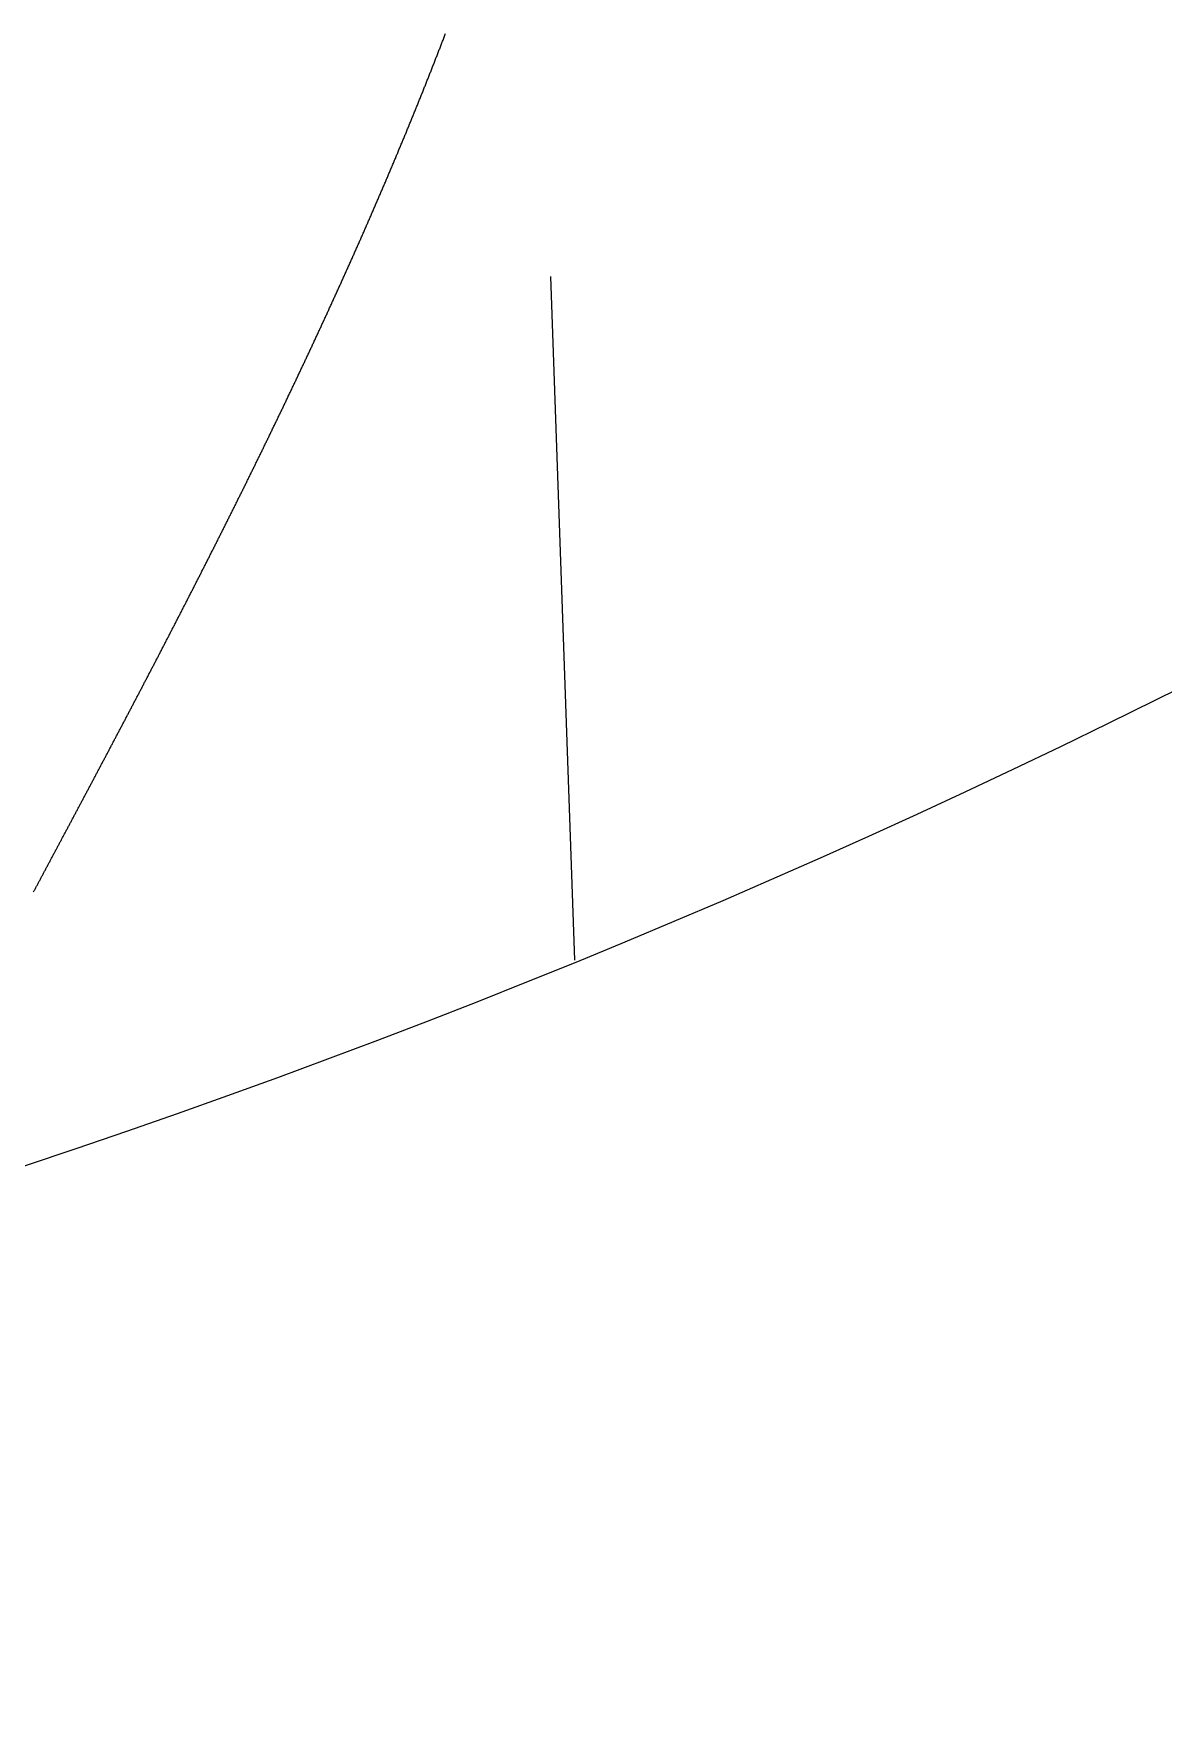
# Model space of a CAD drawing. Header units: millimetres. Extents: x 88 to 97873, y 32 to 55088.
# Drawn here: x 48737.887 to 48739.364, y 4950.681 to 4952.897 of the extents above; entities that cross this region are included whole.
import ezdxf

# ---------------------------------------------------------------- set-up
doc = ezdxf.new("R2010")
doc.units = ezdxf.units.MM
doc.header["$LTSCALE"] = 0.3

# ---------------------------------------------------------------- blocks, each defined once
blk = doc.blocks.new('FICHA_JACK5_FEMEA')
h = blk.add_hatch()
h.set_pattern_fill('ANSI35', color=256, scale=20, angle=43)
h.paths.add_polyline_path([(344.369, 0, 1), (-344.369, 0, 0.330565), (-99.716, -329.616), (-101.074, -328.278), (-102.307, -326.825), (-103.429, -325.305), (-104.47, -323.737), (-105.451, -322.136), (-106.384, -320.52), (-107.269, -318.925), (-108.104, -317.384), (-108.821, -316.043), (-110.225, -313.412), (-111.247, -311.489), (-112.233, -309.624), (-113.2, -307.781), (-114.15, -305.954), (-115.085, -304.134), (-116.009, -302.313), (-116.918, -300.494), (-117.817, -298.665), (-118.704, -296.829), (-119.576, -294.989), (-120.429, -293.148), (-121.262, -291.309), (-122.081, -289.455), (-122.881, -287.589), (-123.662, -285.713), (-124.419, -283.83), (-125.151, -281.94), (-125.852, -280.053), (-126.525, -278.158), (-127.169, -276.254), (-127.786, -274.336), (-128.37, -272.418), (-128.925, -270.494), (-129.452, -268.562), (-129.948, -266.636), (-130.415, -264.715), (-130.856, -262.797), (-131.278, -260.858), (-131.681, -258.895), (-132.063, -256.93), (-132.426, -254.961), (-132.77, -252.99), (-133.099, -251.015), (-133.412, -249.039), (-133.712, -247.062), (-133.998, -245.086), (-134.273, -243.113), (-134.536, -241.144), (-134.79, -239.182), (-135.033, -237.23), (-135.273, -235.25), (-135.515, -233.191), (-135.747, -231.132), (-135.971, -229.063), (-136.18, -227.021), (-136.376, -224.98), (-136.557, -222.947), (-136.721, -220.924), (-136.871, -218.883), (-137.003, -216.827), (-137.115, -214.759), (-137.204, -212.718), (-137.27, -210.706), (-137.312, -208.692), (-137.329, -206.678), (-137.318, -204.633), (-137.276, -202.56), (-137.2, -200.498), (-137.089, -198.449), (-136.94, -196.416), (-136.749, -194.369), (-136.511, -192.314), (-136.226, -190.286), (-135.887, -188.257), (-135.488, -186.234), (-135.033, -184.252), (-134.51, -182.284), (-133.913, -180.339), (-133.238, -178.421), (-132.466, -176.511), (-131.6, -174.647), (-130.634, -172.835), (-129.563, -171.09), (-128.395, -169.441), (-127.128, -167.876), (-125.769, -166.4), (-124.321, -165.009), (-122.809, -163.719), (-121.241, -162.523), (-119.598, -161.399), (-117.908, -160.361), (-116.178, -159.402), (-114.413, -158.517), (-112.618, -157.701), (-110.771, -156.938), (-108.902, -156.238), (-107.017, -155.594), (-105.119, -155.003), (-103.214, -154.461), (-101.273, -153.957), (-99.33, -153.496), (-97.389, -153.074), (-95.422, -152.683), (-93.461, -152.326), (-91.512, -152), (-89.542, -151.697), (-87.555, -151.417), (-85.584, -151.162), (-83.634, -150.929), (-81.672, -150.712), (-79.699, -150.511), (-77.717, -150.323), (-75.728, -150.148), (-73.767, -149.986), (-71.789, -149.833), (-69.776, -149.686), (-67.767, -149.547), (-65.755, -149.417), (-63.739, -149.294), (-61.72, -149.179), (-59.699, -149.071), (-57.675, -148.971), (-55.648, -148.877), (-53.618, -148.789), (-51.586, -148.708), (-49.551, -148.633), (-47.514, -148.564), (-45.475, -148.5), (-43.47, -148.443), (-41.5, -148.392), (-39.527, -148.345), (-37.554, -148.303), (-35.578, -148.265), (-33.601, -148.231), (-31.623, -148.2), (-29.643, -148.173), (-27.662, -148.149), (-25.68, -148.129), (-23.697, -148.111), (-21.713, -148.096), (-19.728, -148.083), (-17.743, -148.073), (-16.695, -148.068), (-16.621, -148.068), (-16.547, -148.068), (-16.474, -148.067), (-16.4, -148.067), (-16.326, -148.067), (-16.253, -148.066), (-16.179, -148.066), (-16.106, -148.066), (-16.032, -148.066), (-15.958, -148.065), (-15.885, -148.065), (-15.811, -148.065), (-15.737, -148.064), (-15.664, -148.064), (-15.59, -148.064), (-15.516, -148.064), (-15.443, -148.063), (-15.369, -148.063), (-15.296, -148.063), (-15.222, -148.062), (-15.148, -148.062), (-15.075, -148.062), (-15.001, -148.062), (-14.927, -148.061), (-14.854, -148.061), (-14.78, -148.061), (-14.706, -148.061), (-14.633, -148.06), (-14.559, -148.06), (-14.485, -148.06), (-14.412, -148.06), (-14.338, -148.059), (-14.264, -148.059), (-14.191, -148.059), (-14.117, -148.059), (-14.043, -148.059), (-13.97, -148.058), (-13.896, -148.058), (-13.822, -148.058), (-13.749, -148.058), (-13.675, -148.057), (-13.601, -148.057), (-13.528, -148.057), (-13.454, -148.057), (-13.38, -148.057), (-13.307, -148.056), (-13.233, -148.056), (-13.159, -148.056), (-13.086, -148.056), (-13.012, -148.056), (-12.938, -148.055), (-12.865, -148.055), (-12.791, -148.055), (-12.717, -148.055), (-12.644, -148.055), (-12.57, -148.054), (-12.496, -148.054), (-12.423, -148.054), (-12.349, -148.054), (-12.275, -148.054), (-12.202, -148.054), (-12.128, -148.053), (-12.054, -148.053), (-11.981, -148.053), (-11.907, -148.053), (-11.833, -148.053), (-11.76, -148.053), (-11.686, -148.052), (-11.612, -148.052), (-11.539, -148.052), (-11.465, -148.052), (-11.391, -148.052), (-11.317, -148.052), (-11.244, -148.051), (-11.17, -148.051), (-11.096, -148.051), (-11.023, -148.051), (-10.949, -148.051), (-10.875, -148.051), (-10.802, -148.051), (-10.728, -148.05), (-10.654, -148.05), (-10.581, -148.05), (-10.507, -148.05), (-10.433, -148.05), (-10.359, -148.05), (-10.286, -148.05), (-10.212, -148.05), (-10.138, -148.049), (-10.065, -148.049), (-9.991, -148.049), (-9.917, -148.049), (-9.844, -148.049), (-9.77, -148.049), (-9.696, -148.049), (-9.622, -148.049), (-9.549, -148.049), (-9.475, -148.048), (-9.401, -148.048), (-9.328, -148.048), (-9.254, -148.048), (-9.18, -148.048), (-9.106, -148.048), (-9.033, -148.048), (-8.959, -148.048), (-8.885, -148.048), (-8.812, -148.047), (-8.738, -148.047), (-8.664, -148.047), (-8.591, -148.047), (-8.517, -148.047), (-8.443, -148.047), (-8.369, -148.047), (-8.296, -148.047), (-8.222, -148.047), (-8.148, -148.047), (-8.075, -148.047), (-8.001, -148.046), (-7.927, -148.046), (-7.853, -148.046), (-7.78, -148.046), (-7.706, -148.046), (-7.632, -148.046), (-7.558, -148.046), (-7.485, -148.046), (-7.411, -148.046), (-7.337, -148.046), (-7.264, -148.046), (-7.19, -148.046), (-7.116, -148.046), (-7.042, -148.046), (-6.969, -148.045), (-6.895, -148.045), (-6.821, -148.045), (-6.748, -148.045), (-6.674, -148.045), (-6.6, -148.045), (-6.526, -148.045), (-6.453, -148.045), (-6.379, -148.045), (-6.305, -148.045), (-6.231, -148.045), (-6.158, -148.045), (-6.084, -148.045), (-6.01, -148.045), (-5.937, -148.045), (-5.863, -148.045), (-5.789, -148.045), (-5.715, -148.045), (-5.642, -148.045), (-5.568, -148.044), (-5.494, -148.044), (-5.42, -148.044), (-5.347, -148.044), (-5.273, -148.044), (-5.199, -148.044), (-5.125, -148.044), (-5.052, -148.044), (-4.978, -148.044), (-4.904, -148.044), (-4.83, -148.044), (-4.757, -148.044), (-4.683, -148.044), (-4.609, -148.044), (-4.536, -148.044), (-4.462, -148.044), (-4.388, -148.044), (-4.314, -148.044), (-4.241, -148.044), (-4.167, -148.044), (-4.093, -148.044), (-4.019, -148.044), (-3.946, -148.044), (-3.872, -148.044), (-3.798, -148.044), (-3.724, -148.044), (-3.651, -148.044), (-3.577, -148.044), (-3.503, -148.044), (-3.429, -148.044), (-3.356, -148.044), (-3.282, -148.044), (-3.208, -148.044), (-3.134, -148.044), (-3.061, -148.044), (-2.987, -148.043), (-2.913, -148.043), (-2.84, -148.043), (-2.766, -148.043), (-2.692, -148.043), (-2.618, -148.043), (-2.545, -148.043), (-2.471, -148.043), (-2.397, -148.043), (-2.323, -148.043), (-2.25, -148.043), (-2.176, -148.043), (-2.102, -148.043), (-2.028, -148.043), (-1.955, -148.043), (-1.881, -148.043), (-1.807, -148.043), (-1.733, -148.043), (-1.66, -148.043), (-1.586, -148.043), (-1.512, -148.043), (-1.438, -148.043), (-1.365, -148.043), (-1.291, -148.043), (-1.217, -148.043), (-1.143, -148.043), (-1.07, -148.043), (-0.996, -148.043), (-0.922, -148.043), (-0.848, -148.043), (-0.775, -148.043), (-0.701, -148.043), (-0.627, -148.043), (-0.553, -148.043), (-0.48, -148.043), (-0.406, -148.043), (-0.332, -148.043), (-0.258, -148.043), (-0.185, -148.043), (-0.111, -148.043), (-0.037, -148.043), (0.037, -148.043), (0.11, -148.043), (0.184, -148.043), (0.258, -148.043), (0.332, -148.043), (0.405, -148.043), (0.479, -148.043), (0.553, -148.043), (0.627, -148.043), (0.7, -148.043), (0.774, -148.043), (0.848, -148.043), (0.922, -148.043), (0.995, -148.043), (1.069, -148.043), (1.143, -148.043), (1.217, -148.043), (1.29, -148.043), (1.364, -148.043), (1.438, -148.043), (1.512, -148.043), (1.585, -148.043), (1.659, -148.043), (1.733, -148.043), (1.807, -148.043), (1.88, -148.043), (1.954, -148.043), (2.028, -148.043), (2.102, -148.043), (2.175, -148.043), (2.249, -148.043), (2.323, -148.043), (2.397, -148.043), (2.47, -148.043), (2.544, -148.043), (2.618, -148.043), (2.692, -148.043), (2.765, -148.043), (2.839, -148.043), (2.913, -148.043), (2.987, -148.043), (3.06, -148.043), (3.134, -148.043), (3.208, -148.043), (3.282, -148.043), (3.355, -148.043), (3.429, -148.043), (3.503, -148.043), (3.577, -148.043), (3.65, -148.043), (3.724, -148.043), (3.798, -148.043), (3.872, -148.043), (3.945, -148.043), (4.019, -148.043), (4.093, -148.043), (4.167, -148.043), (4.24, -148.043), (4.314, -148.043), (4.388, -148.043), (4.462, -148.043), (4.535, -148.043), (4.609, -148.043), (4.683, -148.043), (4.757, -148.043), (4.83, -148.043), (4.904, -148.043), (4.978, -148.043), (5.052, -148.044), (5.125, -148.044), (5.199, -148.044), (5.273, -148.044), (5.346, -148.044), (5.42, -148.044), (5.494, -148.044), (5.568, -148.044), (5.641, -148.044), (5.715, -148.044), (5.789, -148.044), (5.863, -148.044), (5.936, -148.044), (6.01, -148.044), (6.084, -148.044), (6.158, -148.044), (6.231, -148.044), (6.305, -148.044), (6.379, -148.044), (6.453, -148.044), (6.526, -148.044), (6.6, -148.044), (6.674, -148.044), (6.748, -148.044), (6.821, -148.044), (6.895, -148.044), (6.969, -148.044), (7.042, -148.044), (7.116, -148.044), (7.19, -148.044), (7.264, -148.044), (7.337, -148.044), (7.411, -148.044), (7.485, -148.044), (7.559, -148.044), (7.632, -148.045), (7.706, -148.045), (7.78, -148.045), (7.854, -148.045), (7.927, -148.045), (8.001, -148.045), (8.075, -148.045), (8.148, -148.045), (8.222, -148.045), (8.296, -148.045), (8.37, -148.045), (8.443, -148.045), (8.517, -148.045), (8.591, -148.045), (8.665, -148.045), (8.738, -148.045), (8.812, -148.045), (8.886, -148.045), (8.959, -148.045), (9.033, -148.046), (9.107, -148.046), (9.181, -148.046), (9.254, -148.046), (9.328, -148.046), (9.402, -148.046), (9.476, -148.046), (9.549, -148.046), (9.623, -148.046), (9.697, -148.046), (9.77, -148.046), (9.844, -148.046), (9.918, -148.046), (9.992, -148.046), (10.065, -148.047), (10.139, -148.047), (10.213, -148.047), (10.286, -148.047), (10.36, -148.047), (10.434, -148.047), (10.508, -148.047), (10.581, -148.047), (10.655, -148.047), (10.729, -148.047), (10.802, -148.047), (10.876, -148.048), (10.95, -148.048), (11.024, -148.048), (11.097, -148.048), (11.171, -148.048), (11.245, -148.048), (11.318, -148.048), (11.392, -148.048), (11.466, -148.048), (11.54, -148.049), (11.613, -148.049), (11.687, -148.049), (11.761, -148.049), (11.834, -148.049), (11.908, -148.049), (11.982, -148.049), (12.055, -148.049), (12.129, -148.049), (12.203, -148.05), (12.277, -148.05), (12.35, -148.05), (12.424, -148.05), (12.498, -148.05), (12.571, -148.05), (12.645, -148.05), (12.719, -148.05), (12.792, -148.051), (12.866, -148.051), (12.94, -148.051), (13.013, -148.051), (13.087, -148.051), (13.161, -148.051), (13.235, -148.051), (13.308, -148.052), (13.382, -148.052), (13.456, -148.052), (13.529, -148.052), (13.603, -148.052), (13.677, -148.052), (13.75, -148.053), (13.824, -148.053), (13.898, -148.053), (13.971, -148.053), (14.045, -148.053), (14.119, -148.053), (14.192, -148.054), (14.266, -148.054), (14.34, -148.054), (14.414, -148.054), (14.487, -148.054), (14.561, -148.054), (14.635, -148.055), (14.708, -148.055), (14.782, -148.055), (14.856, -148.055), (14.929, -148.055), (15.003, -148.056), (15.077, -148.056), (15.15, -148.056), (15.224, -148.056), (15.298, -148.056), (15.371, -148.057), (15.445, -148.057), (15.519, -148.057), (15.592, -148.057), (15.666, -148.057), (15.74, -148.058), (15.813, -148.058), (15.887, -148.058), (15.961, -148.058), (16.034, -148.059), (16.108, -148.059), (16.182, -148.059), (16.255, -148.059), (16.329, -148.059), (16.403, -148.06), (16.476, -148.06), (16.55, -148.06), (16.623, -148.06), (16.697, -148.061), (16.771, -148.061), (16.844, -148.061), (16.918, -148.061), (16.992, -148.062), (17.065, -148.062), (17.139, -148.062), (17.213, -148.062), (17.286, -148.063), (17.36, -148.063), (17.434, -148.063), (17.507, -148.064), (17.581, -148.064), (17.654, -148.064), (17.728, -148.064), (17.802, -148.065), (18.889, -148.069), (20.948, -148.079), (23.007, -148.091), (25.064, -148.106), (27.121, -148.124), (29.177, -148.144), (31.231, -148.168), (33.285, -148.195), (35.336, -148.227), (37.387, -148.262), (39.435, -148.301), (41.482, -148.345), (43.527, -148.393), (45.571, -148.446), (47.612, -148.505), (49.651, -148.569), (51.688, -148.638), (53.722, -148.714), (55.754, -148.795), (57.783, -148.883), (59.81, -148.978), (61.834, -149.079), (63.856, -149.187), (65.874, -149.303), (67.889, -149.426), (69.901, -149.557), (71.91, -149.696), (73.963, -149.847), (76.047, -150.009), (78.112, -150.181), (80.17, -150.366), (82.221, -150.563), (84.261, -150.776), (86.289, -151.006), (88.303, -151.254), (90.337, -151.526), (92.385, -151.825), (94.413, -152.148), (96.419, -152.498), (98.433, -152.881), (100.452, -153.302), (102.439, -153.756), (104.427, -154.253), (106.408, -154.797), (108.381, -155.392), (110.339, -156.041), (112.249, -156.739), (114.139, -157.499), (116.001, -158.327), (117.832, -159.225), (119.624, -160.201), (121.373, -161.26), (123.071, -162.407), (124.691, -163.631), (126.229, -164.934), (127.682, -166.32), (129.046, -167.792), (130.318, -169.351), (131.475, -170.974), (132.524, -172.662), (133.473, -174.413), (134.326, -176.214), (135.089, -178.057), (135.769, -179.933), (136.37, -181.838), (136.9, -183.763), (137.363, -185.704), (137.765, -187.653), (138.109, -189.607), (138.401, -191.559), (138.649, -193.538), (138.855, -195.541), (139.017, -197.533), (139.141, -199.506), (139.231, -201.494), (139.289, -203.492), (139.317, -205.499), (139.316, -207.511), (139.289, -209.526), (139.237, -211.539), (139.161, -213.55), (139.065, -215.554), (138.949, -217.549), (138.816, -219.532), (138.667, -221.5), (138.501, -223.483), (138.32, -225.478), (138.128, -227.447), (137.924, -229.418), (137.71, -231.388), (137.49, -233.318), (137.256, -235.312), (137.01, -237.349), (136.755, -239.384), (136.494, -241.397), (136.222, -243.414), (135.94, -245.433), (135.644, -247.452), (135.336, -249.469), (135.013, -251.483), (134.675, -253.494), (134.319, -255.499), (133.945, -257.5), (133.551, -259.496), (133.134, -261.488), (132.694, -263.477), (132.232, -265.443), (131.748, -267.391), (131.234, -269.343), (130.692, -271.283), (130.122, -273.215), (129.521, -275.144), (128.893, -277.055), (128.237, -278.955), (127.56, -280.825), (126.859, -282.678), (126.132, -284.528), (125.382, -286.371), (124.61, -288.207), (123.819, -290.031), (123.013, -291.844), (122.193, -293.642), (121.362, -295.425), (120.514, -297.206), (119.652, -298.984), (118.778, -300.756), (117.895, -302.52), (117.006, -304.271), (116.113, -306.006), (115.222, -307.721), (114.328, -309.427), (113.444, -311.101), (112.596, -312.697), (112.122, -313.587), (112.106, -313.617), (112.09, -313.647), (112.074, -313.676), (111.13, -315.449), (109.98, -317.599), (108.914, -319.556), (107.844, -321.451), (106.742, -323.294), (105.58, -325.079), (104.332, -326.787), (102.98, -328.375), (102.617, -328.724, 0.328122)])
blk.add_lwpolyline([(-108.764, -316.151), (-108.778, -316.123), (-108.793, -316.095), (-108.808, -316.067), (-108.823, -316.039), (-108.838, -316.011), (-108.853, -315.982), (-108.868, -315.954), (-108.884, -315.926), (-108.899, -315.898), (-108.914, -315.87), (-108.929, -315.842), (-108.944, -315.813), (-108.959, -315.785), (-108.974, -315.757), (-108.989, -315.729), (-109.004, -315.7), (-109.019, -315.672), (-109.034, -315.644), (-109.049, -315.615), (-109.065, -315.587), (-109.08, -315.559), (-109.095, -315.53), (-109.11, -315.502), (-109.125, -315.473), (-109.14, -315.445), (-109.156, -315.416), (-109.171, -315.388), (-109.186, -315.359), (-109.201, -315.331), (-109.216, -315.302), (-109.232, -315.274), (-109.247, -315.245), (-109.262, -315.217), (-109.277, -315.188), (-109.293, -315.159), (-109.308, -315.131), (-109.323, -315.102), (-109.339, -315.073), (-109.354, -315.045), (-109.369, -315.016), (-109.384, -314.987), (-109.4, -314.958), (-109.415, -314.93), (-109.431, -314.901), (-109.446, -314.872), (-109.461, -314.843), (-109.477, -314.814), (-109.492, -314.786), (-109.507, -314.757), (-109.523, -314.728), (-109.538, -314.699), (-109.554, -314.67), (-109.569, -314.641), (-109.585, -314.612), (-109.6, -314.583), (-109.615, -314.554), (-109.631, -314.525), (-109.646, -314.496), (-109.662, -314.467), (-109.677, -314.438), (-109.693, -314.409), (-109.708, -314.38), (-109.724, -314.351), (-109.74, -314.321), (-109.755, -314.292), (-109.771, -314.263), (-109.786, -314.234), (-109.802, -314.205), (-109.817, -314.175), (-109.833, -314.146), (-109.849, -314.117), (-109.864, -314.088), (-109.88, -314.058), (-109.895, -314.029), (-109.911, -314), (-109.927, -313.97), (-109.942, -313.941), (-109.958, -313.912), (-109.974, -313.882), (-109.989, -313.853), (-110.005, -313.823), (-110.021, -313.794), (-110.036, -313.765), (-110.052, -313.735), (-110.068, -313.706), (-110.084, -313.676), (-110.099, -313.647), (-110.115, -313.617), (-110.131, -313.587), (-110.147, -313.558), (-110.162, -313.528), (-110.178, -313.499), (-110.194, -313.469), (-110.21, -313.439), (-110.225, -313.41), (-110.241, -313.38), (-110.257, -313.35), (-110.273, -313.321), (-110.289, -313.291), (-110.305, -313.261), (-110.32, -313.231), (-110.336, -313.202), (-110.352, -313.172), (-110.368, -313.142), (-110.384, -313.112), (-110.4, -313.082), (-110.416, -313.052), (-110.432, -313.023), (-110.447, -312.993), (-110.463, -312.963), (-110.479, -312.933), (-110.495, -312.903), (-110.511, -312.873), (-110.527, -312.843), (-110.543, -312.813), (-110.559, -312.783), (-110.575, -312.753), (-110.591, -312.723), (-110.607, -312.693), (-110.623, -312.663), (-110.639, -312.633), (-110.655, -312.603), (-110.671, -312.572), (-110.687, -312.542), (-110.703, -312.512), (-110.719, -312.482), (-110.735, -312.452), (-110.751, -312.422), (-110.767, -312.391), (-110.783, -312.361), (-110.799, -312.331), (-110.816, -312.301), (-110.832, -312.27), (-110.848, -312.24), (-110.864, -312.21), (-110.88, -312.179), (-110.896, -312.149), (-110.912, -312.119), (-110.928, -312.088), (-110.945, -312.058), (-110.961, -312.027), (-110.977, -311.997), (-110.993, -311.967), (-111.009, -311.936), (-111.025, -311.906), (-111.042, -311.875), (-111.058, -311.845), (-111.074, -311.814), (-111.09, -311.784), (-111.106, -311.753), (-111.123, -311.722), (-111.139, -311.692), (-111.155, -311.661), (-111.171, -311.631), (-111.188, -311.6), (-111.204, -311.569), (-111.22, -311.539), (-111.236, -311.508), (-111.253, -311.477), (-111.269, -311.447), (-111.285, -311.416), (-111.301, -311.385), (-111.318, -311.354), (-111.334, -311.324), (-111.35, -311.293), (-111.367, -311.262), (-111.383, -311.231), (-111.399, -311.2), (-111.416, -311.169), (-111.432, -311.139), (-111.448, -311.108), (-111.465, -311.077), (-111.481, -311.046), (-111.498, -311.015), (-111.514, -310.984), (-111.53, -310.953), (-111.547, -310.922), (-111.563, -310.891), (-111.58, -310.86), (-111.596, -310.829), (-111.612, -310.798), (-111.629, -310.767), (-111.645, -310.736), (-111.662, -310.705), (-111.678, -310.674), (-111.695, -310.643), (-111.711, -310.612), (-111.728, -310.58), (-111.744, -310.549), (-111.76, -310.518), (-111.777, -310.487), (-111.793, -310.456), (-111.81, -310.424), (-111.826, -310.393), (-111.843, -310.362), (-111.859, -310.331), (-111.876, -310.299), (-111.893, -310.268), (-111.909, -310.237), (-111.926, -310.206), (-111.942, -310.174), (-111.959, -310.143), (-111.975, -310.111), (-111.992, -310.08), (-112.008, -310.049), (-112.025, -310.017), (-112.042, -309.986), (-112.058, -309.954), (-112.075, -309.923), (-112.091, -309.891), (-112.108, -309.86), (-112.124, -309.829), (-112.141, -309.797), (-112.158, -309.765), (-112.174, -309.734), (-112.191, -309.702), (-112.208, -309.671), (-112.224, -309.639), (-112.241, -309.608), (-112.258, -309.576), (-112.274, -309.544), (-112.291, -309.513), (-112.308, -309.481), (-112.324, -309.449), (-112.341, -309.418), (-112.358, -309.386), (-112.374, -309.354), (-112.391, -309.323), (-112.408, -309.291), (-112.424, -309.259), (-112.441, -309.227), (-112.458, -309.195), (-112.474, -309.164), (-112.491, -309.132), (-112.508, -309.1), (-112.525, -309.068), (-112.541, -309.036), (-112.558, -309.004), (-112.575, -308.973), (-112.592, -308.941), (-112.608, -308.909), (-112.625, -308.877), (-112.642, -308.845), (-112.659, -308.813), (-112.676, -308.781), (-112.692, -308.749), (-112.709, -308.717), (-112.726, -308.685), (-112.743, -308.653), (-112.76, -308.621), (-112.776, -308.589), (-112.793, -308.557), (-112.81, -308.525), (-112.827, -308.493), (-112.844, -308.46), (-112.86, -308.428), (-112.877, -308.396), (-112.894, -308.364), (-112.911, -308.332), (-112.928, -308.3), (-112.945, -308.267), (-112.962, -308.235), (-112.978, -308.203), (-112.995, -308.171), (-113.012, -308.138), (-113.029, -308.106), (-113.046, -308.074), (-113.063, -308.042), (-113.08, -308.009), (-113.097, -307.977), (-113.114, -307.945), (-113.13, -307.912), (-113.147, -307.88), (-113.164, -307.848), (-113.181, -307.815), (-113.198, -307.783), (-113.215, -307.75), (-113.232, -307.718), (-113.249, -307.685), (-113.266, -307.653), (-113.283, -307.621), (-113.3, -307.588), (-113.317, -307.556), (-113.334, -307.523), (-113.351, -307.491), (-113.368, -307.458), (-113.385, -307.425), (-113.401, -307.393), (-113.418, -307.36), (-113.435, -307.328), (-113.452, -307.295), (-113.469, -307.262), (-113.486, -307.23), (-113.503, -307.197), (-113.52, -307.165), (-113.537, -307.132), (-113.554, -307.099), (-113.571, -307.066), (-113.588, -307.034), (-113.605, -307.001), (-113.622, -306.968), (-113.64, -306.936), (-113.657, -306.903), (-113.674, -306.87), (-113.691, -306.837), (-113.708, -306.804), (-113.725, -306.772), (-113.742, -306.739), (-113.759, -306.706), (-113.776, -306.673), (-113.793, -306.64), (-113.81, -306.607), (-113.827, -306.574), (-113.844, -306.541), (-113.861, -306.509), (-113.878, -306.476), (-113.895, -306.443), (-113.912, -306.41), (-113.93, -306.377), (-113.947, -306.344), (-113.964, -306.311), (-113.981, -306.278), (-113.998, -306.245), (-114.015, -306.212), (-114.032, -306.179), (-114.049, -306.146), (-114.066, -306.112), (-114.083, -306.079), (-114.101, -306.046), (-114.118, -306.013), (-114.135, -305.98), (-114.152, -305.947), (-114.169, -305.914), (-114.186, -305.881), (-114.203, -305.847), (-114.22, -305.814), (-114.238, -305.781), (-114.255, -305.748), (-114.272, -305.715), (-114.289, -305.681), (-114.306, -305.648), (-114.323, -305.615), (-114.341, -305.581), (-114.358, -305.548), (-114.375, -305.515), (-114.392, -305.482), (-114.409, -305.448), (-114.426, -305.415), (-114.444, -305.382), (-114.461, -305.348), (-114.478, -305.315), (-114.495, -305.281), (-114.512, -305.248), (-114.529, -305.215), (-114.547, -305.181), (-114.564, -305.148), (-114.581, -305.114), (-114.598, -305.081), (-114.615, -305.047), (-114.633, -305.014), (-114.65, -304.98), (-114.667, -304.947), (-114.684, -304.913), (-114.701, -304.88), (-114.719, -304.846), (-114.736, -304.813), (-114.753, -304.779), (-114.77, -304.745), (-114.788, -304.712), (-114.805, -304.678), (-114.822, -304.645), (-114.839, -304.611), (-114.856, -304.577), (-114.874, -304.544), (-114.891, -304.51), (-114.908, -304.476), (-114.925, -304.443), (-114.943, -304.409), (-114.96, -304.375), (-114.977, -304.342), (-114.994, -304.308), (-115.012, -304.274), (-115.029, -304.24), (-115.046, -304.206), (-115.063, -304.173), (-115.081, -304.139), (-115.098, -304.105), (-115.115, -304.071), (-115.132, -304.037), (-115.15, -304.004), (-115.167, -303.97), (-115.184, -303.936), (-115.202, -303.902), (-115.219, -303.868), (-115.236, -303.834), (-115.253, -303.8), (-115.271, -303.766), (-115.288, -303.732), (-115.305, -303.698), (-115.323, -303.664), (-115.34, -303.63), (-115.357, -303.596), (-115.374, -303.562), (-115.392, -303.528), (-115.409, -303.494), (-115.426, -303.46), (-115.444, -303.426), (-115.461, -303.392), (-115.478, -303.358), (-115.495, -303.324), (-115.513, -303.29), (-115.53, -303.256), (-115.547, -303.222), (-115.565, -303.188), (-115.582, -303.154), (-115.599, -303.119), (-115.617, -303.085), (-115.634, -303.051), (-115.651, -303.017), (-115.668, -302.983), (-115.686, -302.949), (-115.703, -302.914), (-115.72, -302.88), (-115.738, -302.846), (-115.755, -302.812), (-115.772, -302.777), (-115.79, -302.743), (-115.807, -302.709), (-115.824, -302.675), (-115.842, -302.64), (-115.859, -302.606), (-115.876, -302.572), (-115.894, -302.537), (-115.911, -302.503), (-115.928, -302.469), (-115.946, -302.434), (-115.963, -302.4), (-115.98, -302.365), (-115.998, -302.331), (-116.015, -302.297), (-116.032, -302.262), (-116.05, -302.228), (-116.067, -302.193), (-116.084, -302.159), (-116.102, -302.124), (-116.119, -302.09), (-116.136, -302.055), (-116.154, -302.021), (-116.171, -301.986), (-116.188, -301.952), (-116.206, -301.917), (-116.223, -301.883), (-116.24, -301.848), (-116.258, -301.814), (-116.275, -301.779), (-116.292, -301.745), (-116.31, -301.71), (-116.327, -301.675), (-116.344, -301.641), (-116.362, -301.606), (-116.379, -301.572), (-116.396, -301.537), (-116.414, -301.502), (-116.431, -301.468), (-116.448, -301.433), (-116.466, -301.398), (-116.483, -301.363), (-116.5, -301.329), (-116.518, -301.294), (-116.535, -301.259), (-116.552, -301.225), (-116.57, -301.19), (-116.587, -301.155), (-116.604, -301.12), (-116.622, -301.086), (-116.639, -301.051), (-116.656, -301.016), (-116.674, -300.981), (-116.691, -300.946), (-116.708, -300.911), (-116.726, -300.877), (-116.743, -300.842), (-116.76, -300.807), (-116.778, -300.772), (-116.795, -300.737), (-116.812, -300.702), (-116.83, -300.667), (-116.847, -300.632), (-116.864, -300.598), (-116.882, -300.563), (-116.899, -300.528), (-116.916, -300.493), (-116.934, -300.458), (-116.951, -300.423), (-116.968, -300.388), (-116.986, -300.353), (-117.003, -300.318), (-117.02, -300.283), (-117.038, -300.248), (-117.055, -300.213), (-117.072, -300.178), (-117.09, -300.143), (-117.107, -300.108), (-117.124, -300.072), (-117.142, -300.037), (-117.159, -300.002), (-117.176, -299.967), (-117.194, -299.932), (-117.211, -299.897), (-117.228, -299.862), (-117.246, -299.827), (-117.263, -299.792), (-117.28, -299.756), (-117.298, -299.721), (-117.315, -299.686), (-117.332, -299.651), (-117.35, -299.616), (-117.367, -299.58), (-117.384, -299.545), (-117.402, -299.51), (-117.419, -299.475), (-117.436, -299.44), (-117.454, -299.404), (-117.471, -299.369), (-117.488, -299.334), (-117.505, -299.298), (-117.523, -299.263), (-117.54, -299.228), (-117.557, -299.193), (-117.575, -299.157), (-117.592, -299.122), (-117.609, -299.087), (-117.627, -299.051), (-117.644, -299.016), (-117.661, -298.981), (-117.679, -298.945), (-117.696, -298.91), (-117.713, -298.874), (-117.73, -298.839), (-117.748, -298.804), (-117.765, -298.768), (-117.782, -298.733), (-117.8, -298.697), (-117.817, -298.662), (-117.834, -298.626), (-117.851, -298.591), (-117.869, -298.555), (-117.886, -298.52), (-117.903, -298.484), (-117.921, -298.449), (-117.938, -298.413), (-117.955, -298.378), (-117.972, -298.342), (-117.99, -298.307), (-118.007, -298.271), (-118.024, -298.236), (-118.041, -298.2), (-118.059, -298.165), (-118.076, -298.129), (-118.093, -298.093), (-118.11, -298.058), (-118.128, -298.022), (-118.145, -297.987), (-118.162, -297.951), (-118.179, -297.915), (-118.197, -297.88), (-118.214, -297.844), (-118.231, -297.808), (-118.248, -297.773), (-118.266, -297.737), (-118.283, -297.701), (-118.3, -297.666), (-118.317, -297.63), (-118.335, -297.594), (-118.352, -297.558), (-118.369, -297.523), (-118.386, -297.487), (-118.403, -297.451), (-118.421, -297.416), (-118.438, -297.38), (-118.455, -297.344), (-118.472, -297.308), (-118.49, -297.272), (-118.507, -297.237), (-118.524, -297.201), (-118.541, -297.165), (-118.558, -297.129), (-118.576, -297.093), (-118.593, -297.057), (-118.61, -297.022), (-118.627, -296.986), (-118.644, -296.95), (-118.661, -296.914), (-118.679, -296.878), (-118.696, -296.842), (-118.713, -296.806), (-118.73, -296.77), (-118.747, -296.735), (-118.764, -296.699), (-118.782, -296.663), (-118.799, -296.627), (-118.816, -296.591), (-118.833, -296.555), (-118.85, -296.519), (-118.867, -296.483), (-118.885, -296.447), (-118.902, -296.411), (-118.919, -296.375), (-118.936, -296.339), (-118.953, -296.303), (-118.97, -296.267), (-118.987, -296.231), (-119.005, -296.195), (-119.022, -296.159), (-119.039, -296.123), (-119.056, -296.087), (-119.073, -296.051), (-119.09, -296.015), (-119.107, -295.978), (-119.124, -295.942), (-119.141, -295.906), (-119.159, -295.87), (-119.176, -295.834), (-119.193, -295.798), (-119.21, -295.762), (-119.227, -295.726), (-119.244, -295.69), (-119.261, -295.653), (-119.278, -295.617), (-119.295, -295.581), (-119.312, -295.545), (-119.329, -295.509), (-119.346, -295.473), (-119.363, -295.436), (-119.38, -295.4), (-119.398, -295.364), (-119.415, -295.328), (-119.432, -295.291), (-119.449, -295.255), (-119.466, -295.219), (-119.483, -295.183), (-119.5, -295.146), (-119.517, -295.11), (-119.534, -295.074), (-119.551, -295.038), (-119.568, -295.001), (-119.585, -294.965), (-119.602, -294.929), (-119.619, -294.892), (-119.636, -294.856), (-119.653, -294.82), (-119.67, -294.783), (-119.687, -294.747), (-119.704, -294.711), (-119.721, -294.674), (-119.738, -294.638), (-119.755, -294.602), (-119.772, -294.565), (-119.789, -294.529), (-119.806, -294.493), (-119.823, -294.456), (-119.84, -294.42), (-119.856, -294.383), (-119.873, -294.347), (-119.89, -294.31), (-119.907, -294.274), (-119.924, -294.238), (-119.941, -294.201), (-119.958, -294.165), (-119.975, -294.128), (-119.992, -294.092), (-120.009, -294.055), (-120.026, -294.019), (-120.043, -293.982), (-120.06, -293.946), (-120.076, -293.909), (-120.093, -293.873), (-120.11, -293.836), (-120.127, -293.8), (-120.144, -293.763), (-120.161, -293.727), (-120.178, -293.69), (-120.195, -293.654), (-120.211, -293.617), (-120.228, -293.581), (-120.245, -293.544), (-120.262, -293.507), (-120.279, -293.471), (-120.296, -293.434), (-120.312, -293.398), (-120.329, -293.361), (-120.346, -293.324), (-120.363, -293.288), (-120.38, -293.251), (-120.396, -293.215), (-120.413, -293.178), (-120.43, -293.141), (-120.447, -293.105), (-120.464, -293.068), (-120.48, -293.031), (-120.497, -292.995), (-120.514, -292.958), (-120.531, -292.921), (-120.547, -292.885), (-120.564, -292.848), (-120.581, -292.811), (-120.598, -292.774), (-120.614, -292.738), (-120.631, -292.701), (-120.648, -292.664), (-120.665, -292.628), (-120.681, -292.591), (-120.698, -292.554), (-120.715, -292.517), (-120.731, -292.481), (-120.748, -292.444), (-120.765, -292.407), (-120.782, -292.37), (-120.798, -292.334), (-120.815, -292.297), (-120.832, -292.26), (-120.848, -292.223), (-120.865, -292.186), (-120.882, -292.15), (-120.898, -292.113), (-120.915, -292.076), (-120.932, -292.039), (-120.948, -292.002), (-120.965, -291.965), (-120.981, -291.929), (-120.998, -291.892), (-121.015, -291.855), (-121.031, -291.818), (-121.048, -291.781), (-121.064, -291.744), (-121.081, -291.707), (-121.098, -291.67), (-121.114, -291.634), (-121.131, -291.597), (-121.147, -291.56), (-121.164, -291.523), (-121.18, -291.486), (-121.197, -291.449), (-121.213, -291.412), (-121.23, -291.375), (-121.247, -291.338), (-121.263, -291.301), (-121.28, -291.264), (-121.296, -291.227), (-121.313, -291.19), (-121.329, -291.153), (-121.346, -291.116), (-121.362, -291.079), (-121.379, -291.042), (-121.395, -291.005), (-121.412, -290.968), (-121.428, -290.931), (-121.444, -290.894), (-121.461, -290.857), (-121.477, -290.82), (-121.494, -290.783), (-121.51, -290.746), (-121.527, -290.709), (-121.543, -290.672), (-121.559, -290.635), (-121.576, -290.598), (-121.592, -290.561), (-121.609, -290.524), (-121.625, -290.487), (-121.641, -290.45), (-121.658, -290.413), (-121.674, -290.376), (-121.691, -290.339), (-121.707, -290.302), (-121.723, -290.264), (-121.74, -290.227), (-121.756, -290.19), (-121.772, -290.153), (-121.789, -290.116), (-121.805, -290.079), (-121.821, -290.042), (-121.838, -290.005), (-121.854, -289.968), (-121.87, -289.93), (-121.886, -289.893), (-121.903, -289.856), (-121.919, -289.819), (-121.935, -289.782), (-121.951, -289.745), (-121.968, -289.707), (-121.984, -289.67), (-122, -289.633), (-122.016, -289.596), (-122.033, -289.559), (-122.049, -289.521), (-122.065, -289.484), (-122.081, -289.447), (-122.097, -289.41), (-122.114, -289.373), (-122.13, -289.335), (-122.146, -289.298), (-122.162, -289.261), (-122.178, -289.224), (-122.194, -289.186), (-122.211, -289.149), (-122.227, -289.112), (-122.243, -289.075), (-122.259, -289.037), (-122.275, -289), (-122.291, -288.963), (-122.307, -288.926), (-122.323, -288.888), (-122.339, -288.851), (-122.356, -288.814), (-122.372, -288.776), (-122.388, -288.739), (-122.404, -288.702), (-122.42, -288.665), (-122.436, -288.627), (-122.452, -288.59), (-122.468, -288.553), (-122.484, -288.515), (-122.5, -288.478), (-122.516, -288.441), (-122.532, -288.403), (-122.548, -288.366), (-122.564, -288.329), (-122.58, -288.291), (-122.596, -288.254), (-122.612, -288.217), (-122.628, -288.179), (-122.644, -288.142), (-122.66, -288.104), (-122.675, -288.067), (-122.691, -288.03), (-122.707, -287.992), (-122.723, -287.955), (-122.739, -287.918), (-122.755, -287.88), (-122.771, -287.843), (-122.787, -287.805), (-122.803, -287.768), (-122.818, -287.731), (-122.834, -287.693), (-122.85, -287.656), (-122.866, -287.618), (-122.882, -287.581), (-122.898, -287.543), (-122.913, -287.506), (-122.929, -287.469), (-122.945, -287.431), (-122.961, -287.394), (-122.977, -287.356), (-122.992, -287.319), (-123.008, -287.281), (-123.024, -287.244), (-123.04, -287.206), (-123.055, -287.169), (-123.071, -287.131), (-123.087, -287.094), (-123.102, -287.056), (-123.118, -287.019), (-123.134, -286.981), (-123.149, -286.944), (-123.165, -286.906), (-123.181, -286.869), (-123.196, -286.831), (-123.212, -286.794), (-123.228, -286.756), (-123.243, -286.719), (-123.259, -286.681), (-123.275, -286.644), (-123.29, -286.606), (-123.306, -286.569), (-123.321, -286.531), (-123.337, -286.494), (-123.353, -286.456), (-123.368, -286.419), (-123.384, -286.381), (-123.399, -286.344), (-123.415, -286.306), (-123.43, -286.268), (-123.446, -286.231), (-123.461, -286.193), (-123.477, -286.156), (-123.492, -286.118), (-123.508, -286.081), (-123.523, -286.043), (-123.539, -286.005), (-123.554, -285.968), (-123.57, -285.93), (-123.585, -285.893), (-123.6, -285.855), (-123.616, -285.818), (-123.631, -285.78), (-123.647, -285.742), (-123.662, -285.705), (-123.677, -285.667), (-123.693, -285.629), (-123.708, -285.592), (-123.723, -285.554), (-123.739, -285.517), (-123.754, -285.479), (-123.769, -285.441), (-123.785, -285.404), (-123.8, -285.366), (-123.815, -285.328), (-123.831, -285.291), (-123.846, -285.253), (-123.861, -285.216), (-123.876, -285.178), (-123.892, -285.14), (-123.907, -285.103), (-123.922, -285.065), (-123.937, -285.027), (-123.953, -284.99), (-123.968, -284.952), (-123.983, -284.914), (-123.998, -284.877), (-124.013, -284.839), (-124.029, -284.801), (-124.044, -284.764), (-124.059, -284.726), (-124.074, -284.688), (-124.089, -284.651), (-124.104, -284.613), (-124.119, -284.575), (-124.134, -284.537), (-124.149, -284.5), (-124.165, -284.462), (-124.18, -284.424), (-124.195, -284.387), (-124.21, -284.349), (-124.225, -284.311), (-124.24, -284.274), (-124.255, -284.236), (-124.27, -284.198), (-124.285, -284.16), (-124.3, -284.123), (-124.315, -284.085), (-124.33, -284.047), (-124.345, -284.009), (-124.36, -283.972), (-124.374, -283.934), (-124.389, -283.896), (-124.404, -283.859), (-124.419, -283.821), (-124.434, -283.783), (-124.449, -283.745), (-124.464, -283.708), (-124.479, -283.67), (-124.494, -283.632), (-124.508, -283.594), (-124.523, -283.557), (-124.538, -283.519), (-124.553, -283.481), (-124.568, -283.443), (-124.582, -283.405), (-124.597, -283.368), (-124.612, -283.33), (-124.627, -283.292), (-124.642, -283.254), (-124.656, -283.217), (-124.671, -283.179), (-124.686, -283.141), (-124.7, -283.103), (-124.715, -283.066), (-124.73, -283.028), (-124.744, -282.99), (-124.759, -282.952), (-124.774, -282.914), (-124.788, -282.877), (-124.803, -282.839), (-124.818, -282.801), (-124.832, -282.763), (-124.847, -282.725), (-124.861, -282.688), (-124.876, -282.65), (-124.891, -282.612), (-124.905, -282.574), (-124.92, -282.536), (-124.934, -282.499), (-124.949, -282.461), (-124.963, -282.423), (-124.978, -282.385), (-124.992, -282.347), (-125.007, -282.309), (-125.021, -282.272)])
for radius in [559.6, 433.34, 344.369]:
    blk.add_circle((0, 0), radius)

msp = doc.modelspace()

# ---------------------------------------------------------------- block references
at = {"xscale": -0.03314492310661443, "yscale": 0.03314492310661443, "zscale": 0.03314492310661443}
msp.add_blockref('FICHA_JACK5_FEMEA', (48734.2818, 4962.2533), dxfattribs=at)

doc.saveas('drawing.dxf')
